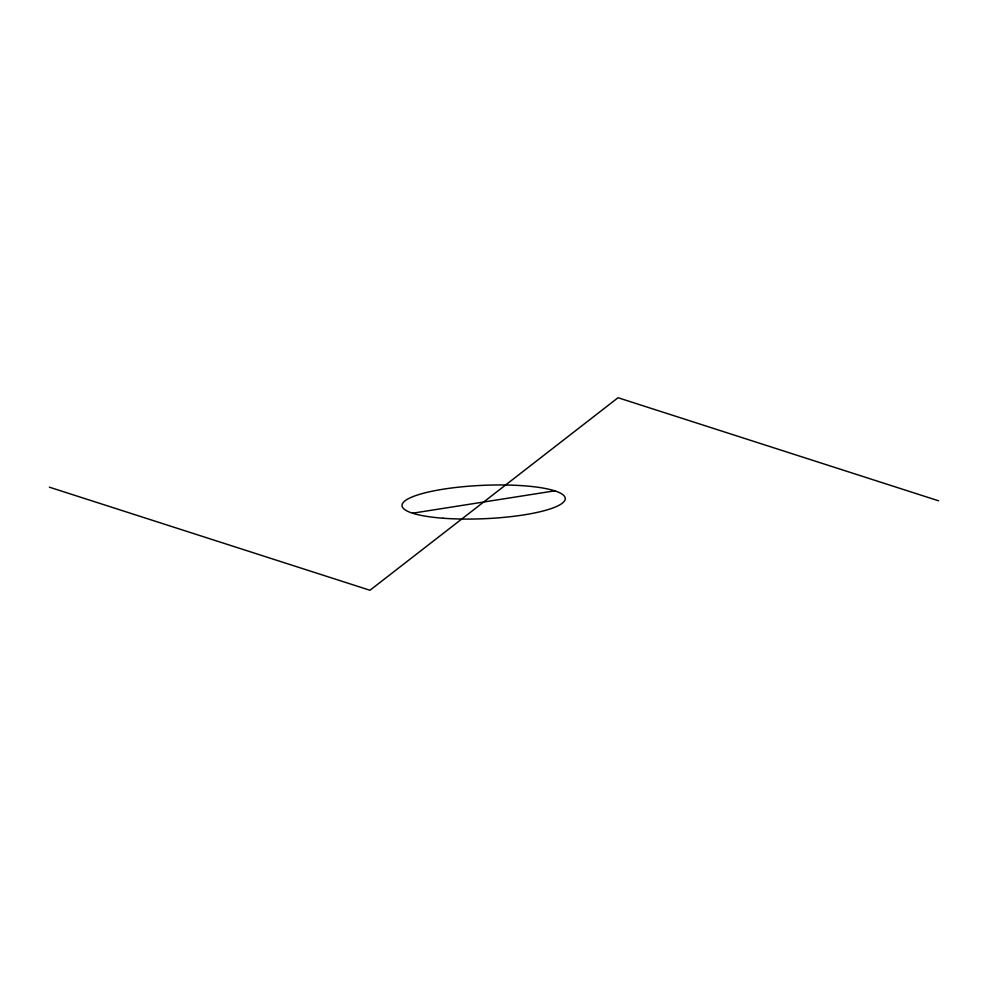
<?xml version="1.0" encoding="UTF-8"?>
<svg xmlns="http://www.w3.org/2000/svg" width="988" height="988" viewBox="0 0 988 988"><rect width="100%" height="100%" fill="white"/><g stroke="black" fill="none" stroke-linecap="round" stroke-linejoin="round"><path stroke-width="1.48" d="M412.589 513.204L554.75 490.838M938.6 500.817L618.043 397.732L369.957 590.268L49.4 487.183M443.007 518.218A81.671 16.697 -2.5 0 0 565.26 498.582A81.671 16.697 -2.5 0 0 442.735 489.27A81.671 16.697 -2.5 0 0 443.007 518.218"/></g></svg>
